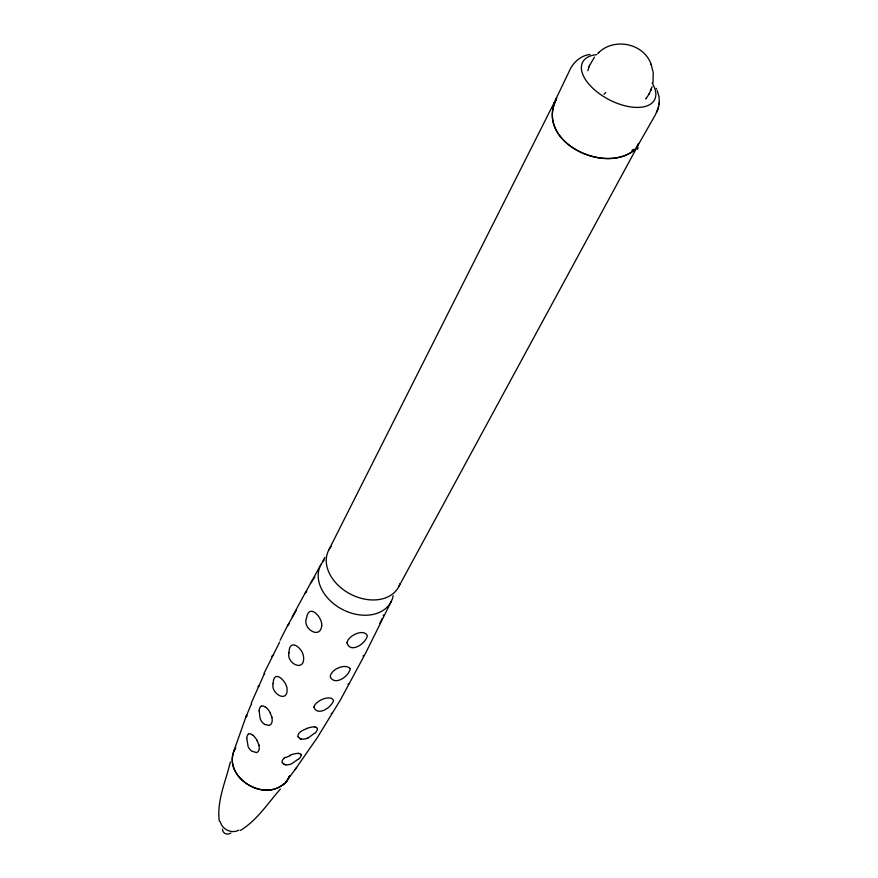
<?xml version="1.0" encoding="UTF-8"?>
<svg xmlns="http://www.w3.org/2000/svg" width="878" height="878" viewBox="0 0 878 878"><rect width="100%" height="100%" fill="white"/><g stroke="black" fill="none" stroke-linecap="round" stroke-linejoin="round"><path stroke-width="1.32" d="M659.268 103.363L659.071 96.767L657.238 90.478M317.265 728.795L316.76 727.478L314.598 726.973M652.991 82.982L653.243 72.6L651.081 64.259M301.077 754.992L300.605 753.873L298.498 753.511M246.027 716.821L250.636 705.66M246.817 738.519L248.112 746.563A8.539 5.356 67.1 0 0 251.799 751.173L256.244 752.49M259.175 711.081L260.184 718.775A8.901 5.696 67.9 0 0 264.662 724.361M636.517 147.866L655.251 115.029L657.962 109.059L659.224 103.681M659.115 104.625L659.378 102.43M637.384 146.604L638.547 143.465M638.493 143.718L635.244 149.293M587.832 70.701L589.138 66.519M230.354 761.972C225.822 781.277 216.548 801.01 219.324 821.193M658.643 106.831L656.557 112.461M652.113 86.735L649.424 93.386M233.592 751.787L246.553 715.109M383.477 614.984L383.247 615.632M650.927 90.171L651.41 88.887L651.015 89.951M589.489 65.652L594.483 57.092M589.017 66.827L589.588 65.389M251.185 703.278L264.278 673.898M382.182 618.419L381.502 620M258.483 685.817L258.132 686.892L259.416 685.597M296.413 610.199L287.545 625.652L289.378 623.61M556.169 99.576C535.426 141.259 604.382 175.545 635.068 149.469M556.345 99.357C535.361 140.173 601.66 174.074 633.115 151.104M381.37 620.285L380.613 621.843M264.091 673.228L279.632 642.136M272.136 656.02L271.971 656.546L272.487 655.987M553.7 103.615L569.065 71.623C572.654 62.865 580.369 55.687 589.961 54.414M391.379 601.243L365.654 653.056L340.664 699.514L317.386 737.509L295.074 769.611M554.358 102.287L328.811 549.979M280.104 640.303L287.556 625.63M235.655 747.716C219.95 774.319 262.412 803.414 284.088 783.67M234.667 749.373C222.299 775.439 260.788 801.537 282.551 784.932M348.511 683.589L348.116 684.324M380.492 622.074L379.746 623.347M646.186 98.457L649.127 93.935M649.029 94.122L649.566 93.134M292.165 616.938L304.754 593.747M398.985 586.219L637.878 145.66M322.874 561.042L324.882 557.343M250.79 705.374L251.591 703.98M320.843 564.73L304.842 593.627L306.817 591.388M310.428 583.486L314.84 577M288.017 779.005L289.663 775.669L288.928 777.348A30.061 24.332 24.4 0 1 282.859 785.217M363.492 655.438L363.02 655.987M286.096 781.65L296.643 767.493M645.824 98.918L646.318 98.281M280.323 789.092C267.801 803.392 256.936 820.414 240.407 830.467M273.003 655.416L273.53 654.834M604.075 94.33L605.776 92.464M247.135 715.822L246.103 716.843M314.434 733.328L308.013 738.014M298.279 759.141L291.408 763.904A8.539 4.62 -26.7 0 1 285.899 764.782M598.555 52.735C614.172 37.238 643.98 43.231 651.18 64.489M597.786 53.448L598.796 52.504M634.048 150.357L633.257 150.994M248.397 734.162L250.34 733.701L253.018 735.457M284.033 758.208L285.471 757.187M261.282 706.23L263.148 705.879L265.606 707.229M230.892 833.057C227.413 835.428 222.54 833.628 222.397 829.161M306.455 728.499L307.728 728.103A8.945 2.305 -17.2 0 1 314.917 726.808M292.374 754.509L290.497 755.036A9.812 2.623 -15.1 0 0 289.564 755.475M268.844 725.349L264.651 724.427M285.822 764.881L284.505 764.573A9.779 4.928 -22 0 1 283.989 764.277M301.275 739.155L300.397 738.892M257.1 740.78L259.109 745.17M270.183 712.991L272.136 717.535M656.272 88.382L656.59 89.062M282.288 762.675L282.09 761.961A12.852 5.959 -6.9 0 1 284.209 758.252M298.125 736.861L297.916 736.082A12.983 6.3 -9.4 0 1 300.627 731.67M393.201 595.679A39.697 29.336 27.6 0 1 342.552 609.519A39.697 29.336 27.6 0 1 324.245 560.065M234.624 749.351A30.28 25.067 30.7 0 1 235.633 747.771M288.105 779.06A30.061 24.386 20.4 0 1 284.307 783.845M264.366 674.085A8.846 2.579 -61.7 0 1 264.684 673.58M246.707 738.354A12.929 4.917 75.3 0 1 248.375 734.096M258.834 745.082A12.533 6.772 51.4 0 1 256.387 752.709M252.963 735.204A8.659 2.678 57.1 0 1 257.32 740.747M258.988 710.851A13.049 5.487 74.7 0 1 261.26 706.164M271.873 717.458A12.698 7.243 52.9 0 1 268.964 725.546M265.573 707.053A8.945 3.172 57.9 0 1 270.369 712.947M286.426 757.341A10.997 3.424 -14.4 0 1 290.014 755.859M284.329 764.09A10.953 5.169 -13.1 0 1 282.42 762.631M301.253 754.893A12.907 3.688 -32.6 0 1 298.981 758.954M292.385 754.345A8.659 1.866 -16.2 0 1 298.926 753.324M301.231 731.253A10.81 3.775 -15.6 0 1 306.641 728.751M299.837 738.299A11.227 5.608 -14.7 0 1 298.213 736.829M300.485 738.815A10.108 5.279 -22.4 0 1 299.617 738.42M307.991 737.926A8.901 4.928 -27.2 0 1 301.352 739.046M317.441 728.696A13.049 4.192 -32.9 0 1 315.07 733.196M331.588 713.276A12.786 2.393 -71.4 0 1 331.302 713.737M400.039 583.574A39.488 28.82 27.7 0 1 349.718 593.737A39.488 28.82 27.7 0 1 331.226 546.423M638.152 147.789A38.423 14.202 -6.5 0 1 637.373 149.282M633.29 149.326A38.006 12.16 -13.3 0 1 631.962 150.336M555.752 98.841A38.588 21.193 65.4 0 1 556.784 98.051M652.211 83.103A40.564 20.995 27.6 0 1 636.649 107.423A40.564 20.995 27.6 0 1 587.184 82.005A40.564 20.995 27.6 0 1 596.799 54.634M635.134 149.26A13.357 6.003 4.8 0 1 634.948 149.436M238.871 830.105A11.941 10.086 27.5 0 1 220.268 821.654M321.732 625.586C320.349 640.15 301.867 628.428 306.565 617.925C308.935 602.527 322.577 617.486 321.732 625.586M350.245 668.597C349.049 676.29 334.902 686.256 330.205 676.872C330.841 669.179 345.263 663.077 350.245 668.597M273.124 683.578C270.347 693.411 288.017 703.827 287.084 688.912C286.722 681.251 273.64 668.268 273.124 683.578M288.983 652.771C286.206 663.603 304.918 672.504 303.59 657.249C303.184 648.458 289.257 636.945 288.983 652.771M313.896 707.13C317.364 716.777 331.632 707.536 333.53 700.512C330.754 693.993 314.961 700.918 313.896 707.13M346.986 642.828C350.146 654.022 366.016 643.64 367.322 635.683C364.008 628.231 348.017 635.485 346.986 642.828"/></g></svg>
